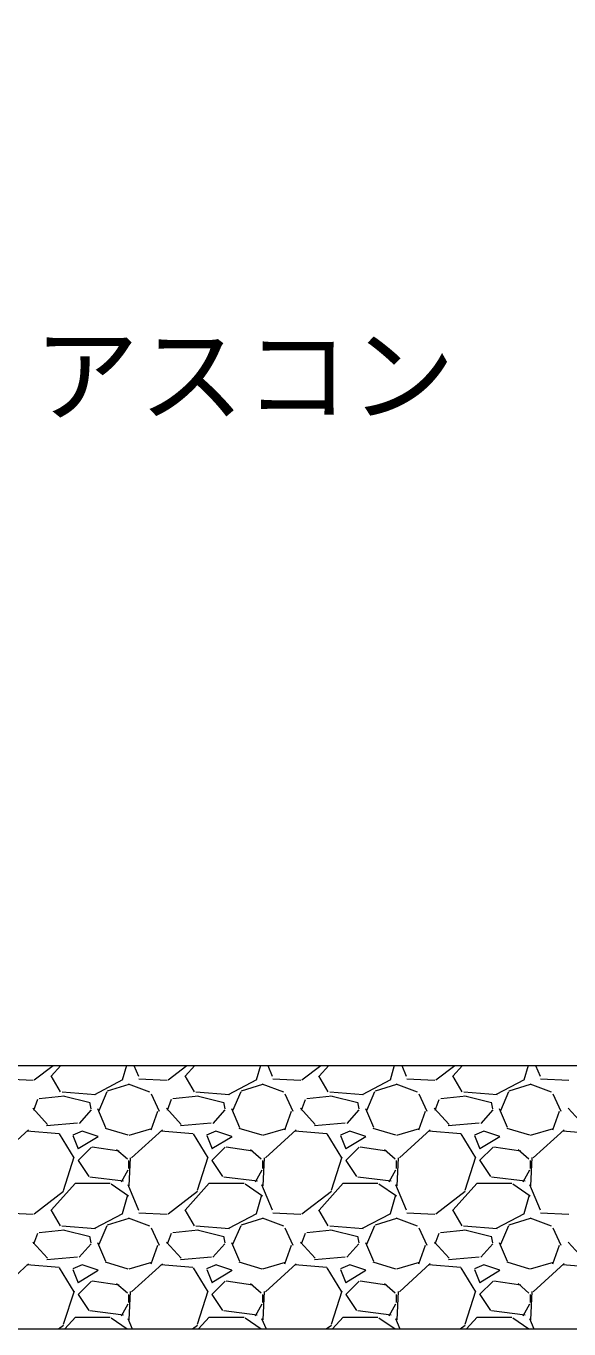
# Model space of a CAD drawing. Units: millimetres, scale not verified. Extents: x -1380 to 1380, y -955 to 955.
# Drawn here: x 414.7 to 517.7, y -350 to -102.8 of the extents above; entities that cross this region are included whole.
import ezdxf
from ezdxf.enums import TextEntityAlignment as Align

# ---------------------------------------------------------------- set-up
doc = ezdxf.new("R2010")
doc.units = ezdxf.units.MM
doc.header["$LTSCALE"] = 3
for name, color, linetype, lineweight in [('0-1_HATCH', 9, 'Continuous', 18), ('0-2_KUTAI', 3, 'Continuous', 18), ('0-3_BOUSUI', 1, 'Continuous', 18), ('0-4_MOJI', 7, 'Continuous', 18)]:
    doc.layers.add(name, color=color, linetype=linetype, lineweight=lineweight)
doc.styles.add('ＭＳ ゴシック', font='')
doc.styles.get('ＭＳ ゴシック').set_extended_font_data('MS Gothic')

msp = doc.modelspace()

# ---------------------------------------------------------------- linework, layer by layer
at = {"layer": '0-1_HATCH'}
for p, q in [((416.266, -302.747), (419.861, -299.969)), ((419.513, -302.01), (421.35, -299.969)), ((433.781, -299.969), (432.982, -302.766)), ((435.195, -299.969), (436.054, -302.01)), ((441.668, -302.746), (445.261, -299.969)), ((444.913, -302.01), (446.75, -299.969)), ((459.181, -299.969), (458.382, -302.765)), ((460.595, -299.969), (461.452, -302.004)), ((467.069, -302.745), (470.662, -299.969)), ((470.313, -302.009), (472.15, -299.969)), ((484.581, -299.969), (483.782, -302.765)), ((485.995, -299.969), (486.849, -301.998)), ((492.471, -302.744), (496.062, -299.969)), ((495.713, -302.009), (497.549, -299.969)), ((509.981, -299.969), (509.182, -302.765)), ((511.395, -299.969), (512.247, -301.992)), ((410.748, -302.524), (416.082, -302.778)), ((421.268, -305.016), (419.49, -301.968)), ((433.035, -302.744), (427.701, -305.538)), ((430.201, -304.806), (434.265, -303.536)), ((434.094, -303.489), (438.158, -305.013)), ((436.147, -302.524), (441.481, -302.778)), ((446.667, -305.015), (444.889, -301.967)), ((458.439, -302.741), (453.105, -305.535)), ((455.6, -304.806), (459.664, -303.536)), ((459.493, -303.488), (463.557, -305.012)), ((461.547, -302.524), (466.881, -302.778)), ((472.067, -305.015), (470.289, -301.967)), ((483.843, -302.739), (478.509, -305.533)), ((480.999, -304.807), (485.063, -303.537)), ((484.892, -303.488), (488.956, -305.012)), ((486.947, -302.524), (492.281, -302.778)), ((497.467, -305.014), (495.689, -301.966)), ((509.247, -302.737), (503.913, -305.531)), ((506.398, -304.807), (510.462, -303.537)), ((510.291, -303.488), (514.355, -305.012)), ((512.347, -302.524), (517.681, -302.778)), ((416.175, -308.447), (416.937, -306.415)), ((422.025, -305.808), (417.199, -306.316)), ((427.905, -305.591), (421.555, -305.083)), ((427.905, -305.591), (421.555, -305.083)), ((426.862, -307.093), (421.782, -305.823)), ((428.589, -308.506), (430.113, -304.95)), ((438.442, -305.371), (439.966, -308.673)), ((441.574, -308.448), (442.336, -306.416)), ((447.424, -305.808), (442.598, -306.316)), ((453.306, -305.591), (446.956, -305.083)), ((453.306, -305.591), (446.956, -305.083)), ((452.262, -307.093), (447.182, -305.823)), ((453.988, -308.508), (455.512, -304.952)), ((463.844, -305.374), (465.368, -308.676)), ((466.973, -308.45), (467.735, -306.418)), ((472.823, -305.808), (467.997, -306.316)), ((478.706, -305.591), (472.356, -305.083)), ((478.706, -305.591), (472.356, -305.083)), ((477.662, -307.093), (472.582, -305.823)), ((479.387, -308.511), (480.911, -304.955)), ((489.245, -305.378), (490.769, -308.68)), ((492.373, -308.451), (493.135, -306.419)), ((498.222, -305.808), (493.396, -306.316)), ((504.107, -305.591), (497.757, -305.083)), ((504.107, -305.591), (497.757, -305.083)), ((503.062, -307.093), (497.982, -305.823)), ((504.786, -308.513), (506.31, -304.957)), ((514.647, -305.381), (516.171, -308.683)), ((418.788, -311.167), (415.994, -308.119)), ((427.071, -308.429), (424.785, -310.969)), ((427.1, -308.221), (426.846, -306.951)), ((428.308, -308.174), (429.832, -311.73)), ((438.449, -312.209), (439.719, -308.653)), ((444.186, -311.164), (441.392, -308.116)), ((452.469, -308.43), (450.183, -310.97)), ((452.5, -308.219), (452.246, -306.949)), ((453.707, -308.172), (455.231, -311.728)), ((463.848, -312.213), (465.118, -308.657)), ((469.584, -311.162), (466.79, -308.114)), ((477.868, -308.432), (475.582, -310.972)), ((477.9, -308.217), (477.646, -306.947)), ((479.105, -308.17), (480.629, -311.726)), ((489.246, -312.218), (490.516, -308.662)), ((494.982, -311.159), (492.188, -308.111)), ((503.267, -308.433), (500.981, -310.973)), ((503.299, -308.215), (503.045, -306.945)), ((504.504, -308.167), (506.028, -311.723)), ((514.644, -312.222), (515.914, -308.666)), ((520.379, -311.157), (517.585, -308.109)), ((424.479, -310.94), (418.637, -311.448)), ((449.88, -310.94), (444.038, -311.448)), ((475.282, -310.94), (469.44, -311.448)), ((500.683, -310.94), (494.841, -311.448)), ((415.183, -312.208), (409.341, -317.542)), ((420.989, -312.942), (414.893, -312.434)), ((423.87, -317.537), (421.076, -312.965)), ((425.361, -312.428), (423.583, -313.19)), ((423.604, -313.284), (424.62, -315.824)), ((424.593, -315.731), (428.403, -313.445)), ((428.401, -313.447), (425.353, -312.431)), ((429.724, -311.869), (434.042, -313.139)), ((434.267, -313.189), (438.585, -311.919)), ((440.589, -312.203), (434.747, -317.537)), ((446.389, -312.942), (440.293, -312.434)), ((449.27, -317.537), (446.476, -312.965)), ((450.763, -312.427), (448.985, -313.189)), ((449.004, -313.285), (450.02, -315.825)), ((449.994, -315.731), (453.804, -313.445)), ((453.801, -313.447), (450.753, -312.431)), ((455.123, -311.869), (459.441, -313.139)), ((459.666, -313.19), (463.984, -311.92)), ((465.995, -312.197), (460.153, -317.531)), ((471.789, -312.942), (465.693, -312.434)), ((474.671, -317.537), (471.877, -312.965)), ((476.165, -312.427), (474.387, -313.189)), ((474.405, -313.286), (475.421, -315.826)), ((475.394, -315.731), (479.204, -313.445)), ((479.201, -313.447), (476.153, -312.431)), ((480.522, -311.869), (484.84, -313.139)), ((485.065, -313.19), (489.383, -311.92)), ((491.401, -312.192), (485.559, -317.526)), ((497.189, -312.942), (491.093, -312.434)), ((500.071, -317.538), (497.277, -312.966)), ((501.566, -312.426), (499.788, -313.188)), ((499.805, -313.287), (500.821, -315.827)), ((500.794, -315.731), (504.604, -313.445)), ((504.601, -313.447), (501.553, -312.431)), ((505.92, -311.868), (510.238, -313.138)), ((510.464, -313.19), (514.782, -311.92)), ((516.807, -312.187), (510.965, -317.521)), ((522.589, -312.942), (516.493, -312.434)), ((427.128, -315.482), (424.588, -318.022)), ((432.382, -316.269), (427.302, -315.507)), ((433.946, -317.763), (431.914, -315.985)), ((452.528, -315.482), (449.988, -318.022)), ((457.782, -316.269), (452.702, -315.507)), ((459.344, -317.761), (457.312, -315.983)), ((477.928, -315.482), (475.388, -318.022)), ((483.183, -316.269), (478.103, -315.507)), ((484.741, -317.758), (482.709, -315.98)), ((503.328, -315.482), (500.788, -318.022)), ((508.584, -316.269), (503.504, -315.507)), ((510.138, -317.756), (508.106, -315.978)), ((421.857, -323.678), (423.889, -317.328)), ((424.598, -318.035), (426.63, -321.083)), ((434.242, -319.545), (434.242, -318.021)), ((434.501, -317.491), (434.247, -322.825)), ((447.258, -323.675), (449.29, -317.325)), ((449.998, -318.035), (452.03, -321.083)), ((459.642, -319.545), (459.642, -318.021)), ((459.901, -317.488), (459.647, -322.822)), ((472.659, -323.672), (474.691, -317.322)), ((475.399, -318.035), (477.431, -321.083)), ((485.042, -319.545), (485.042, -318.021)), ((485.302, -317.484), (485.048, -322.818)), ((498.06, -323.669), (500.092, -317.319)), ((500.799, -318.035), (502.831, -321.083)), ((510.442, -319.545), (510.442, -318.021)), ((510.702, -317.48), (510.448, -322.814)), ((426.861, -321.101), (433.211, -321.863)), ((432.844, -322.075), (434.114, -319.789)), ((452.262, -321.101), (458.612, -321.863)), ((458.242, -322.08), (459.512, -319.794)), ((477.663, -321.101), (484.013, -321.863)), ((483.639, -322.084), (484.909, -319.798)), ((503.064, -321.101), (509.414, -321.863)), ((509.037, -322.088), (510.307, -319.802)), ((419.513, -327.41), (424.085, -322.33)), ((424.082, -322.339), (430.686, -322.339)), ((430.881, -322.459), (434.183, -324.745)), ((434.024, -322.587), (436.056, -327.413)), ((444.913, -327.41), (449.485, -322.33)), ((449.482, -322.339), (456.086, -322.339)), ((456.282, -322.46), (459.584, -324.746)), ((459.421, -322.581), (461.453, -327.407)), ((470.313, -327.409), (474.885, -322.329)), ((474.882, -322.339), (481.486, -322.339)), ((481.684, -322.461), (484.986, -324.747)), ((484.818, -322.575), (486.85, -327.401)), ((495.713, -327.409), (500.285, -322.329)), ((500.282, -322.339), (506.886, -322.339)), ((507.086, -322.462), (510.388, -324.748)), ((510.216, -322.569), (512.248, -327.395)), ((416.268, -328.145), (421.856, -323.827)), ((433.998, -324.61), (432.982, -328.166)), ((441.67, -328.144), (447.258, -323.826)), ((459.398, -324.609), (458.382, -328.165)), ((467.071, -328.143), (472.659, -323.825)), ((484.798, -324.609), (483.782, -328.165)), ((492.473, -328.142), (498.061, -323.824)), ((510.198, -324.609), (509.182, -328.165)), ((410.751, -327.924), (416.085, -328.178)), ((421.268, -330.416), (419.49, -327.368)), ((433.043, -328.139), (427.709, -330.933)), ((436.151, -327.924), (441.485, -328.178)), ((446.667, -330.416), (444.889, -327.368)), ((458.447, -328.137), (453.113, -330.931)), ((461.551, -327.924), (466.885, -328.178)), ((472.067, -330.415), (470.289, -327.367)), ((483.85, -328.135), (478.516, -330.929)), ((486.951, -327.924), (492.285, -328.178)), ((497.467, -330.415), (495.689, -327.367)), ((509.254, -328.133), (503.92, -330.927)), ((512.351, -327.924), (517.685, -328.178)), ((427.898, -330.99), (421.548, -330.482)), ((427.898, -330.99), (421.548, -330.482)), ((428.589, -333.907), (430.113, -330.351)), ((430.198, -330.207), (434.262, -328.937)), ((434.097, -328.89), (438.161, -330.414)), ((438.441, -330.769), (439.965, -334.071)), ((453.298, -330.99), (446.948, -330.482)), ((453.298, -330.99), (446.948, -330.482)), ((453.987, -333.909), (455.511, -330.353)), ((455.597, -330.208), (459.661, -328.938)), ((459.496, -328.889), (463.56, -330.413)), ((463.843, -330.773), (465.367, -334.075)), ((478.699, -330.99), (472.349, -330.482)), ((478.699, -330.99), (472.349, -330.482)), ((479.386, -333.912), (480.91, -330.356)), ((480.996, -330.208), (485.06, -328.938)), ((484.895, -328.889), (488.959, -330.413)), ((489.245, -330.776), (490.769, -334.078)), ((504.099, -330.99), (497.749, -330.482)), ((504.099, -330.99), (497.749, -330.482)), ((504.785, -333.914), (506.309, -330.358)), ((506.395, -330.208), (510.459, -328.938)), ((510.294, -328.889), (514.358, -330.413)), ((514.646, -330.78), (516.17, -334.082)), ((418.79, -336.569), (415.996, -333.521)), ((416.174, -333.848), (416.936, -331.816)), ((422.015, -331.209), (417.189, -331.717)), ((426.862, -332.493), (421.782, -331.223)), ((427.1, -333.621), (426.846, -332.351)), ((428.308, -333.575), (429.832, -337.131)), ((444.188, -336.567), (441.394, -333.519)), ((441.574, -333.849), (442.336, -331.817)), ((447.414, -331.209), (442.588, -331.717)), ((452.262, -332.493), (447.182, -331.223)), ((452.5, -333.619), (452.246, -332.349)), ((453.707, -333.573), (455.231, -337.129)), ((469.586, -336.564), (466.792, -333.516)), ((466.973, -333.85), (467.735, -331.818)), ((472.813, -331.209), (467.987, -331.717)), ((477.662, -332.493), (472.582, -331.223)), ((477.9, -333.617), (477.646, -332.347)), ((479.106, -333.571), (480.63, -337.127)), ((494.984, -336.561), (492.19, -333.513)), ((492.373, -333.852), (493.135, -331.82)), ((498.211, -331.209), (493.385, -331.717)), ((503.062, -332.493), (497.982, -331.223)), ((503.299, -333.616), (503.045, -332.346)), ((504.505, -333.568), (506.029, -337.124)), ((520.381, -336.559), (517.587, -333.511)), ((427.069, -333.83), (424.783, -336.37)), ((438.449, -337.61), (439.719, -334.054)), ((452.468, -333.832), (450.182, -336.372)), ((463.847, -337.615), (465.117, -334.059)), ((477.867, -333.833), (475.581, -336.373)), ((489.245, -337.619), (490.515, -334.063)), ((503.266, -333.834), (500.98, -336.374)), ((514.644, -337.624), (515.914, -334.068)), ((415.189, -337.602), (409.347, -342.936)), ((420.99, -338.342), (414.894, -337.834)), ((424.496, -336.339), (418.654, -336.847)), ((423.869, -342.937), (421.075, -338.365)), ((425.365, -337.826), (423.587, -338.588)), ((428.401, -338.847), (425.353, -337.831)), ((429.728, -337.27), (434.046, -338.54)), ((434.263, -338.59), (438.581, -337.32)), ((440.595, -337.597), (434.753, -342.931)), ((446.39, -338.342), (440.294, -337.834)), ((449.897, -336.339), (444.055, -336.847)), ((449.27, -342.937), (446.476, -338.365)), ((450.767, -337.826), (448.989, -338.588)), ((453.801, -338.847), (450.753, -337.831)), ((455.127, -337.27), (459.445, -338.54)), ((459.662, -338.591), (463.98, -337.321)), ((466.001, -337.592), (460.159, -342.926)), ((471.79, -338.342), (465.694, -337.834)), ((475.298, -336.338), (469.456, -336.846)), ((474.67, -342.937), (471.876, -338.365)), ((476.169, -337.825), (474.391, -338.587)), ((479.201, -338.847), (476.153, -337.831)), ((480.526, -337.27), (484.844, -338.54)), ((485.061, -338.591), (489.379, -337.321)), ((491.407, -337.586), (485.565, -342.92)), ((497.19, -338.342), (491.094, -337.834)), ((500.7, -336.338), (494.858, -336.846)), ((500.071, -342.937), (497.277, -338.365)), ((501.57, -337.824), (499.792, -338.586)), ((504.601, -338.847), (501.553, -337.831)), ((505.924, -337.269), (510.242, -338.539)), ((510.46, -338.591), (514.778, -337.321)), ((516.813, -337.581), (510.971, -342.915)), ((522.59, -338.342), (516.494, -337.834)), ((423.604, -338.684), (424.62, -341.224)), ((427.128, -340.882), (424.588, -343.422)), ((424.594, -341.131), (428.404, -338.845)), ((432.377, -341.668), (427.297, -340.906)), ((449.004, -338.685), (450.02, -341.225)), ((452.528, -340.882), (449.988, -343.422)), ((449.994, -341.131), (453.804, -338.845)), ((457.778, -341.669), (452.698, -340.907)), ((474.405, -338.686), (475.421, -341.226)), ((477.928, -340.882), (475.388, -343.422)), ((475.394, -341.131), (479.204, -338.845)), ((483.179, -341.669), (478.099, -340.907)), ((499.805, -338.687), (500.821, -341.227)), ((503.328, -340.882), (500.788, -343.422)), ((500.794, -341.131), (504.604, -338.845)), ((508.579, -341.669), (503.499, -340.907)), ((421.858, -349.077), (423.89, -342.727)), ((424.598, -343.435), (426.63, -346.483)), ((433.95, -343.166), (431.918, -341.388)), ((434.242, -344.945), (434.242, -343.421)), ((434.501, -342.891), (434.247, -348.225)), ((447.259, -349.074), (449.291, -342.724)), ((449.998, -343.435), (452.03, -346.483)), ((459.347, -343.163), (457.315, -341.385)), ((459.642, -344.945), (459.642, -343.421)), ((459.901, -342.887), (459.647, -348.221)), ((472.659, -349.071), (474.691, -342.721)), ((475.398, -343.435), (477.43, -346.483)), ((484.744, -343.161), (482.712, -341.383)), ((485.042, -344.945), (485.042, -343.421)), ((485.302, -342.884), (485.048, -348.218)), ((498.06, -349.068), (500.092, -342.718)), ((500.799, -343.435), (502.831, -346.483)), ((510.141, -343.158), (508.109, -341.38)), ((510.442, -344.945), (510.442, -343.421)), ((510.702, -342.88), (510.448, -348.214)), ((432.843, -347.478), (434.113, -345.192)), ((458.24, -347.482), (459.51, -345.196)), ((483.638, -347.486), (484.908, -345.2)), ((509.036, -347.491), (510.306, -345.205)), ((422.07, -349.969), (424.085, -347.73)), ((424.082, -347.739), (430.686, -347.739)), ((426.855, -346.5), (433.205, -347.262)), ((430.878, -347.858), (433.928, -349.969)), ((434.025, -347.989), (434.858, -349.969)), ((447.469, -349.969), (449.485, -347.729)), ((449.482, -347.739), (456.086, -347.739)), ((452.256, -346.5), (458.606, -347.262)), ((456.28, -347.859), (459.328, -349.969)), ((459.422, -347.983), (460.258, -349.969)), ((472.869, -349.969), (474.885, -347.729)), ((474.882, -347.739), (481.486, -347.739)), ((477.656, -346.5), (484.006, -347.262)), ((481.682, -347.86), (484.728, -349.969)), ((484.82, -347.977), (485.658, -349.969)), ((498.269, -349.969), (500.285, -347.729)), ((500.282, -347.739), (506.886, -347.739)), ((503.057, -346.501), (509.407, -347.263)), ((507.083, -347.861), (510.128, -349.969)), ((510.217, -347.971), (511.058, -349.969)), ((420.897, -349.969), (421.858, -349.226)), ((446.297, -349.969), (447.26, -349.225)), ((471.698, -349.969), (472.662, -349.224)), ((497.098, -349.969), (498.063, -349.223))]:
    msp.add_line(p, q, dxfattribs=at)
at = {"layer": '0-2_KUTAI'}
msp.add_line((-20.085, -299.969), (900.043, -299.969), dxfattribs=at)
at = {"layer": '0-3_BOUSUI'}
msp.add_lwpolyline([(-409.96, -102.835), (-409.956, -306.331), (-366.318, -349.969), (900.043, -349.969)], dxfattribs=at)

# ---------------------------------------------------------------- texts
at = {"layer": '0-4_MOJI', "style": 'ＭＳ ゴシック'}
msp.add_text('アスコン', height=14.66, dxfattribs=at).set_placement((416.157, -180.758), align=Align.BOTTOM_LEFT)

doc.saveas('drawing.dxf')
